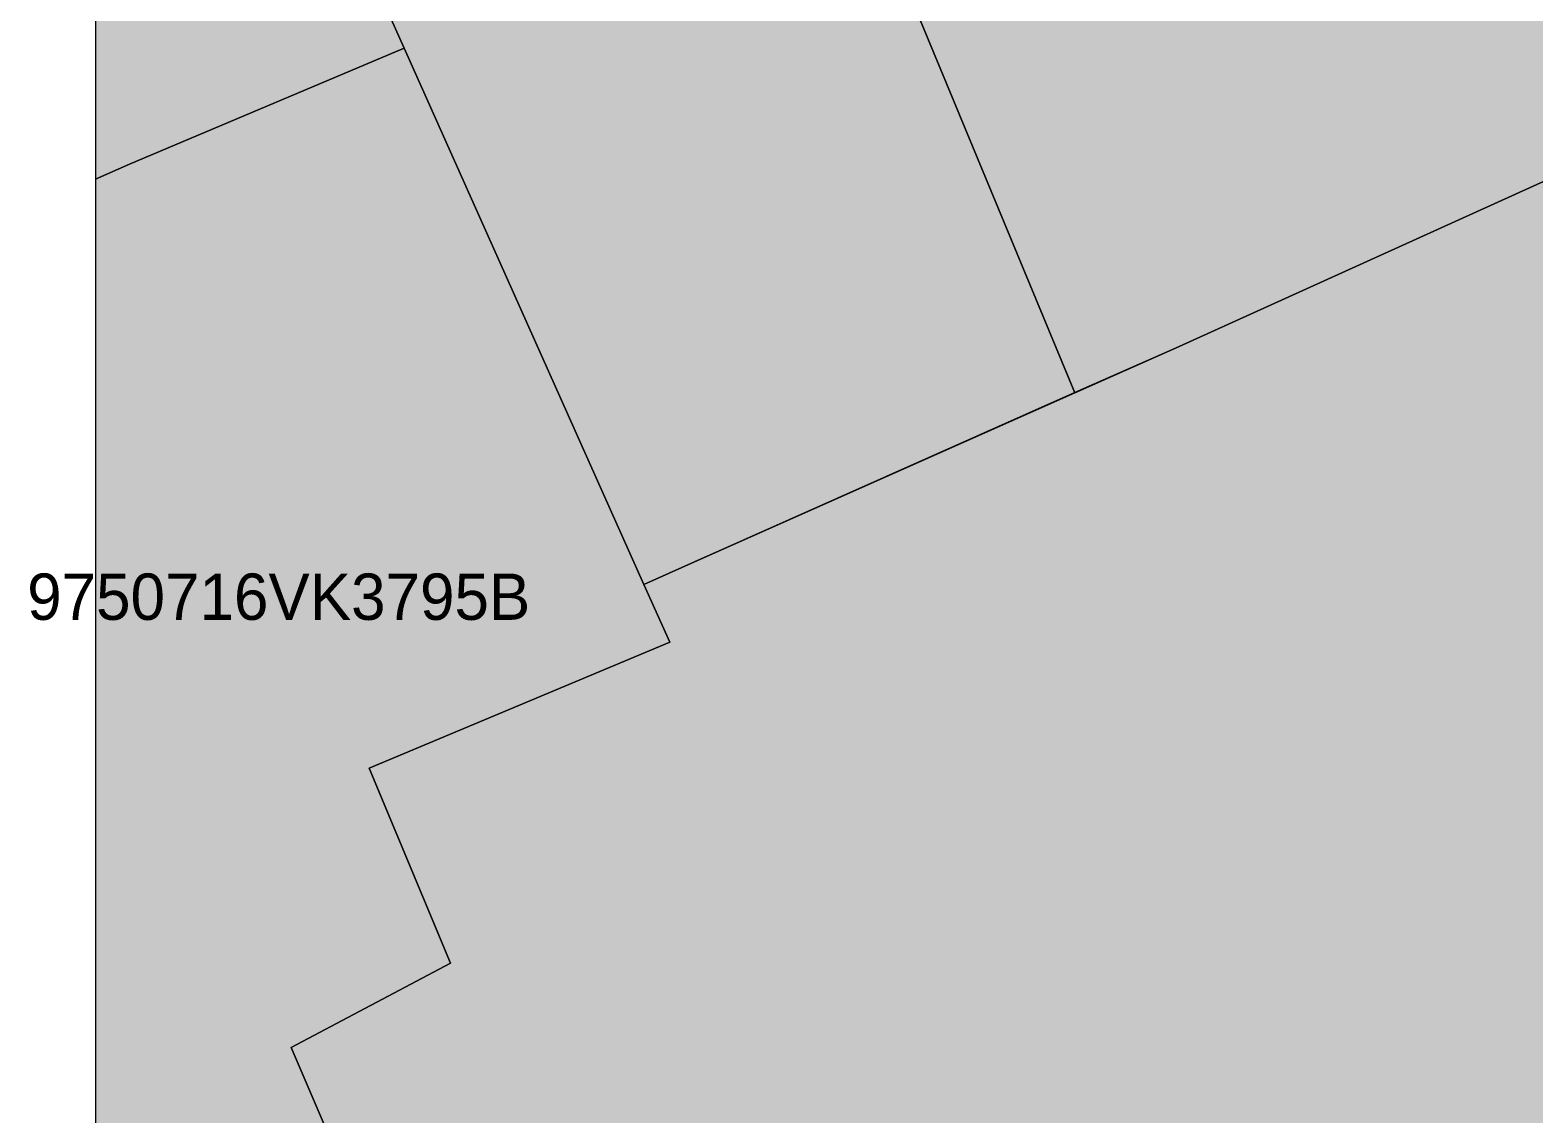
# Model space of a CAD drawing. Header units: metres. Extents: x -6 to 1255, y -2 to 532.
# Drawn here: x -1.41 to 31.04, y 272.02 to 295.41 of the extents above; entities that cross this region are included whole.
import ezdxf

# ---------------------------------------------------------------- set-up
doc = ezdxf.new("R2010")
doc.units = ezdxf.units.M
doc.header["$MEASUREMENT"] = 0
for name, color, linetype, lineweight, true_color in [('TPX_BUILDINGS', 7, 'CONTINUOUS', 0, 0x000000), ('TPX_BUILDINGS_HATCH', 7, 'CONTINUOUS', 0, 0xf0f0f0), ('TPX_BUILDINGS_SHADOWS_HATCH', 7, 'CONTINUOUS', 0, 0x000000), ('TPX_BUILDINGS_SHADOWS_OUTLINES', 7, 'CONTINUOUS', 0, 0x000000), ('TPX_CADASTRES', 7, 'CONTINUOUS', 0, 0x646464), ('TPX_CADASTRES_TEXT', 7, 'CONTINUOUS', 0, 0x000000), ('TPX_FRAME_PROJECT', 7, 'CONTINUOUS', 0, 0x000000)]:
    doc.layers.add(name, color=color, linetype=linetype, lineweight=lineweight, true_color=true_color)

msp = doc.modelspace()

# ---------------------------------------------------------------- hatches: boundary and pattern name
at = {"layer": 'TPX_BUILDINGS_HATCH'}
for points in [[(15.785, 306.495), (13.665, 305.585), (21.134, 287.585), (23.304, 288.545), (34.234, 293.495), (36.234, 294.425), (29.094, 312.335), (27.134, 311.465), (24.614, 310.345), (16.904, 306.985), (15.785, 306.495)], [(0, 307.295), (0, 292.195), (0.734, 292.516), (6.664, 295.015), (3.835, 301.336), (0.975, 307.736), (0, 307.295)], [(0, 292.195), (0, 269.302), (2.714, 270.505), (3.224, 270.735), (5.044, 271.545), (4.224, 273.455), (7.664, 275.275), (5.904, 279.485), (12.394, 282.205), (11.834, 283.445), (6.664, 295.015), (0.734, 292.516), (0, 292.195)]]:
    msp.add_hatch(color=256, dxfattribs=at).paths.add_polyline_path(points)
h = msp.add_hatch(color=256, dxfattribs=at)
h.paths.add_polyline_path([(0, 269.302), (0, 240.424), (0.444, 239.395), (4.964, 228.945), (60.873, 233.134), (55.874, 247.155), (51.214, 258.215), (42.264, 279.485), (36.234, 294.425), (34.234, 293.495), (23.304, 288.545), (21.134, 287.585), (12.924, 283.935), (11.834, 283.445), (12.394, 282.205), (5.904, 279.485), (7.664, 275.275), (4.224, 273.455), (5.044, 271.545), (3.224, 270.735), (2.714, 270.505), (0, 269.302)])
h.paths.add_polyline_path([(6.014, 250.275), (10.564, 252.225), (13.304, 245.775), (8.244, 245.145), (6.014, 250.275)], flags=16)
h.paths.add_polyline_path([(21.964, 263.755), (29.224, 266.795), (40.654, 271.605), (46.904, 256.445), (28.424, 248.855), (21.964, 263.755)], flags=16)
at = {"layer": 'TPX_BUILDINGS_SHADOWS_HATCH'}
msp.add_hatch(color=256, dxfattribs=at).paths.add_polyline_path([(9.135, 303.625), (3.835, 301.336), (6.664, 295.015), (11.834, 283.445), (12.924, 283.935), (21.134, 287.585), (13.665, 305.585), (15.785, 306.495), (16.904, 306.985), (16.075, 308.945), (8.255, 305.616), (9.135, 303.625)])

# ---------------------------------------------------------------- linework, layer by layer
at = {"layer": 'TPX_BUILDINGS', "elevation": 0.042}
for points in [[(15.785, 306.495), (13.665, 305.585), (21.134, 287.585), (23.304, 288.545), (34.234, 293.495), (36.234, 294.425), (29.094, 312.335), (27.134, 311.465), (24.614, 310.345), (16.904, 306.985)], [(0, 307.295), (0, 292.195), (0.734, 292.516), (6.664, 295.015), (3.835, 301.336), (0.975, 307.736)], [(0, 292.195), (0, 269.302), (2.714, 270.505), (3.224, 270.735), (5.044, 271.545), (4.224, 273.455), (7.664, 275.275), (5.904, 279.485), (12.394, 282.205), (11.834, 283.445), (6.664, 295.015), (0.734, 292.516)], [(0, 269.302), (0, 240.424), (0.444, 239.395), (4.964, 228.945), (60.873, 233.134), (55.874, 247.155), (51.214, 258.215), (42.264, 279.485), (36.234, 294.425), (34.234, 293.495), (23.304, 288.545), (21.134, 287.585), (12.924, 283.935), (11.834, 283.445), (12.394, 282.205), (5.904, 279.485), (7.664, 275.275), (4.224, 273.455), (5.044, 271.545), (3.224, 270.735), (2.714, 270.505)]]:
    msp.add_lwpolyline(points, close=True, dxfattribs=at)
at = {"layer": 'TPX_BUILDINGS_SHADOWS_OUTLINES', "elevation": 0.039}
msp.add_lwpolyline([(9.135, 303.625), (3.835, 301.336), (6.664, 295.015), (11.834, 283.445), (12.924, 283.935), (21.134, 287.585), (13.665, 305.585), (15.785, 306.495), (16.904, 306.985), (16.075, 308.945), (8.255, 305.616)], close=True, dxfattribs=at)
at = {"layer": 'TPX_CADASTRES', "elevation": 0.024}
for points in [[(9.135, 303.626), (3.835, 301.336), (6.664, 295.016), (11.834, 283.446), (12.924, 283.936), (21.134, 287.586), (23.304, 288.546), (34.234, 293.496), (36.234, 294.426), (29.094, 312.336), (27.134, 311.466), (24.614, 310.346), (16.904, 306.986), (15.785, 306.496), (13.665, 305.586)], [(0, 307.295), (0, 292.195), (0.734, 292.516), (6.664, 295.016), (3.835, 301.336), (0.975, 307.736)], [(0, 292.195), (0, 269.302), (2.714, 270.506), (3.224, 270.736), (5.044, 271.546), (4.224, 273.456), (7.664, 275.276), (5.904, 279.486), (12.394, 282.206), (11.834, 283.446), (6.664, 295.016), (0.734, 292.516)], [(0, 269.302), (0, 240.424), (0.444, 239.396), (4.964, 228.946), (60.873, 233.135), (55.874, 247.155), (51.214, 258.215), (42.264, 279.485), (36.234, 294.426), (34.234, 293.496), (23.304, 288.546), (21.134, 287.586), (12.924, 283.936), (11.834, 283.446), (12.394, 282.206), (5.904, 279.486), (7.664, 275.276), (4.224, 273.456), (5.044, 271.546), (3.224, 270.736), (2.714, 270.506)]]:
    msp.add_lwpolyline(points, close=True, dxfattribs=at)
at = {"layer": 'TPX_FRAME_PROJECT', "elevation": 0}
msp.add_lwpolyline([(0, 0), (1250.887, 0), (1250.887, 529.644), (0, 529.644)], close=True, dxfattribs=at)

# ---------------------------------------------------------------- texts
at = {"layer": 'TPX_CADASTRES_TEXT'}
msp.add_text('9750716VK3795B', height=1, dxfattribs=at).set_placement((-1.473, 282.684, 0.024))

doc.saveas('drawing.dxf')
